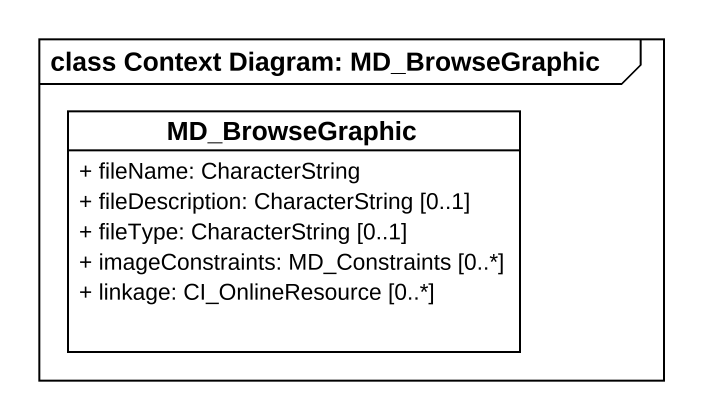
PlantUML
@startuml
mainframe class Context Diagram: MD_BrowseGraphic
hide circle
hide empty members
skinparam classAttributeIconSize 0
class MD_BrowseGraphic #FFFFFF {
  + fileName: CharacterString
  + fileDescription: CharacterString [0..1]
  + fileType: CharacterString [0..1]
  + imageConstraints: MD_Constraints [0..*]
  + linkage: CI_OnlineResource [0..*]
}
@enduml
